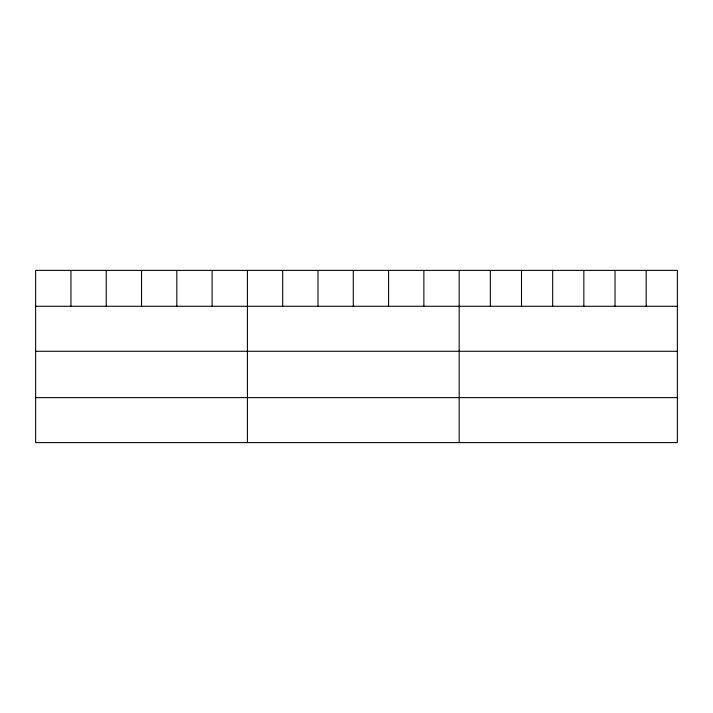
<?xml version="1.0" encoding="UTF-8"?>
<svg xmlns="http://www.w3.org/2000/svg" width="713" height="713" viewBox="0 0 713 713"><rect width="100%" height="100%" fill="white"/><g stroke="black" fill="none" stroke-linecap="round" stroke-linejoin="round"><path stroke-width="1.07" d="M677.35 306.278L677.35 442.613L35.65 442.613L35.65 270.387L677.35 270.387L677.35 306.278L35.65 306.278M35.65 351.268L677.35 351.268M35.65 397.622L677.35 397.622M646.183 270.387L646.183 306.278M615.016 270.387L615.016 306.278M583.849 270.387L583.849 306.278M552.673 270.387L552.673 306.278M521.506 270.387L521.506 306.278M490.339 270.387L490.339 306.278M459.172 270.387L459.172 442.613M423.879 270.387L423.879 306.278M388.585 270.387L388.585 306.278M353.291 270.387L353.291 306.278M317.998 270.387L317.998 306.278M282.704 270.387L282.704 306.278M247.411 270.387L247.411 442.613M212.118 270.387L212.118 306.278M176.824 270.387L176.824 306.278M141.531 270.387L141.531 306.278M106.237 270.387L106.237 306.278M70.944 270.387L70.944 306.278"/></g></svg>
